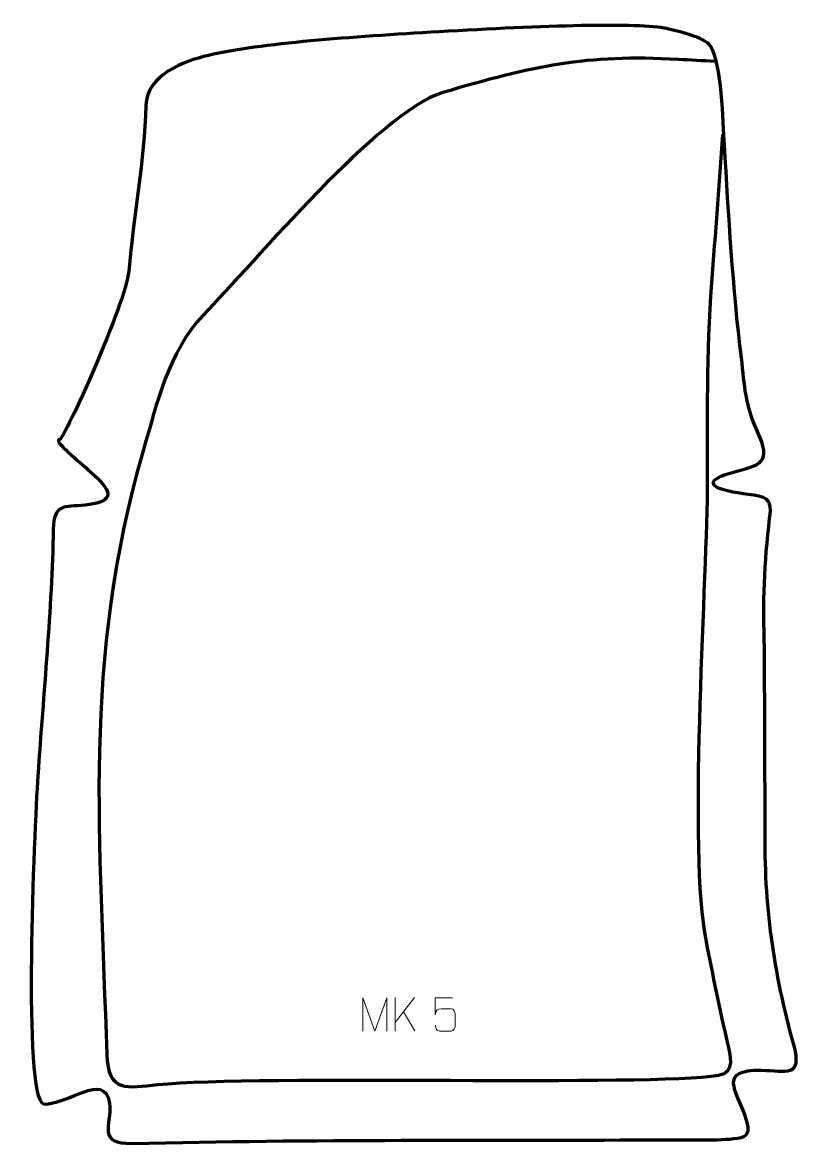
# Model space of a CAD drawing. Header units: millimetres. Extents: x -300 to 282, y -399 to 437.
import ezdxf

# ---------------------------------------------------------------- set-up
doc = ezdxf.new("R2010")
doc.units = ezdxf.units.MM
doc.header["$MEASUREMENT"] = 0
for name, color, linetype in [('layer 1', 7, 'Continuous'), ('layer 2', 7, 'Continuous'), ('layer 3', 7, 'Continuous')]:
    doc.layers.add(name, color=color, linetype=linetype)

msp = doc.modelspace()

# ---------------------------------------------------------------- linework, layer by layer
at = {"layer": 'layer 1', "color": 250, "lineweight": 9}
for points, knots in [([(-45.926, -315.4086), (-45.926, -315.4086), (-45.926, -290.4507), (-45.926, -290.4507), (-45.926, -290.4507), (-45.926, -290.4507), (-37.0009, -315.4086), (-37.0009, -315.4086), (-37.0009, -315.4086), (-37.0009, -315.4086), (-28.241, -290.4512), (-28.241, -290.4512), (-28.241, -290.4512), (-28.241, -290.4512), (-28.241, -315.4086), (-28.241, -315.4086)], [0, 0, 0, 0, 0.2, 0.2, 0.2, 0.2, 0.4, 0.4, 0.4, 0.4, 0.6, 0.6, 0.6, 0.6, 1, 1, 1, 1]), ([(20.8696, -290.4483), (20.8696, -290.4483), (8.0179, -290.4483), (8.0179, -290.4483), (8.0179, -290.4483), (8.0182, -294.6789), (8.0182, -298.9098), (8.0179, -303.141), (8.0179, -303.141), (8.0176, -299.8309), (9.6486, -298.7591), (12.4606, -298.6986), (12.4606, -298.6986), (14.9002, -298.6983), (17.3397, -298.6983), (19.7789, -298.6986), (19.7789, -298.6986), (21.4287, -298.6918), (22.9036, -301.0723), (22.9321, -303.141), (22.9321, -303.141), (22.9318, -305.7283), (22.9318, -308.3159), (22.9321, -310.9036), (22.9321, -310.9036), (22.9783, -312.863), (21.4789, -315.2993), (19.853, -315.3578), (19.853, -315.3578), (17.8965, -315.3575), (13.0015, -315.3575), (11.0445, -315.3578), (11.0445, -315.3578), (9.199, -315.3666), (8.0919, -313.4018), (8.0711, -310.8507)], [0, 0, 0, 0, 0.1, 0.1, 0.1, 0.1, 0.2, 0.2, 0.2, 0.2, 0.3, 0.3, 0.3, 0.3, 0.4, 0.4, 0.4, 0.4, 0.5, 0.5, 0.5, 0.5, 0.6, 0.6, 0.6, 0.6, 0.7, 0.7, 0.7, 0.7, 0.8, 0.8, 0.8, 0.8, 1, 1, 1, 1])]:
    msp.add_open_spline(points, degree=3, knots=knots, dxfattribs=at)
for points in [[(-21.8753, -290.4263), (-21.8753, -290.4263), (-21.8753, -315.3799), (-21.8753, -315.3799)], [(-7.4991, -290.4263), (-7.4991, -290.4263), (-21.8753, -309.066), (-21.8753, -309.066)], [(-7.1738, -315.2841), (-7.1738, -315.2841), (-15.6443, -300.9705), (-15.6443, -300.9705)]]:
    msp.add_open_spline(points, degree=3, dxfattribs=at)
at = {"layer": 'layer 2', "color": 140, "lineweight": 158}
msp.add_open_spline([(216.3099, 407.7136), (207.3063, 408.2039), (198.3027, 408.6942), (189.2991, 409.1844), (189.2991, 409.1844), (119.4148, 413.0477), (81.4823, 404.348), (12.8875, 384.3286), (12.8875, 384.3286), (-33.631, 369.7503), (-127.4333, 257.5949), (-164.9834, 218.6184), (-164.9834, 218.6184), (-191.1839, 190.7787), (-199.4348, 152.9806), (-209.5653, 118.2195), (-209.5653, 118.2195), (-255.5959, -39.7262), (-241.8575, -172.5879), (-236.9703, -332.6695), (-236.9703, -332.6695), (-236.0849, -361.6698), (-221.507, -357.5713), (-198.9455, -355.2739), (-198.9455, -355.2739), (-123.0026, -347.5409), (167.9924, -356.7618), (219.1949, -348.1944), (219.1949, -348.1944), (232.2285, -346.0136), (228.1295, -333.7085), (225.8308, -323.6258), (225.8308, -323.6258), (220.2321, -298.8844), (215.0574, -273.5514), (210.0892, -248.6612), (210.0892, -248.6612), (196.5166, -180.6615), (210.1264, 10.2853), (210.9517, 88.0305), (210.9517, 88.0305), (210.9517, 140.7776), (210.2557, 189.8615), (214.1988, 242.5209), (214.1988, 242.5209), (216.9608, 279.4064), (219.7227, 316.2918), (222.4846, 353.1773)], degree=3, knots=[0, 0, 0, 0, 0.07692308, 0.07692308, 0.07692308, 0.07692308, 0.15384615, 0.15384615, 0.15384615, 0.15384615, 0.23076923, 0.23076923, 0.23076923, 0.23076923, 0.30769231, 0.30769231, 0.30769231, 0.30769231, 0.38461538, 0.38461538, 0.38461538, 0.38461538, 0.46153846, 0.46153846, 0.46153846, 0.46153846, 0.53846154, 0.53846154, 0.53846154, 0.53846154, 0.61538462, 0.61538462, 0.61538462, 0.61538462, 0.69230769, 0.69230769, 0.69230769, 0.69230769, 0.76923077, 0.76923077, 0.76923077, 0.76923077, 0.84615385, 0.84615385, 0.84615385, 0.84615385, 1, 1, 1, 1], dxfattribs=at)
at = {"layer": 'layer 3', "color": 242, "lineweight": 158}
msp.add_open_spline([(180.6102, 432.1683), (188.3063, 430.3859), (208.6867, 425.765), (213.1854, 419.1151), (213.1854, 419.1151), (221.4985, 406.8268), (222.5287, 362.2057), (223.539, 345.6171), (223.539, 345.6171), (226.7211, 293.3729), (229.7227, 238.5079), (236.2482, 186.7291), (236.2482, 186.7291), (238.8973, 164.6096), (238.6705, 152.8677), (248.2175, 131.8359), (248.2175, 131.8359), (258.7804, 108.1471), (251.5907, 107.1633), (228.6952, 101.0105), (228.6952, 101.0105), (225.0433, 100.0292), (208.2453, 95.1093), (218.4048, 89.7791), (218.4048, 89.7791), (227.9883, 85.9275), (239.1528, 85.4709), (249.1961, 83.4885), (249.1961, 83.4885), (258.6857, 81.6155), (258.3014, 75.564), (257.268, 67.0301), (257.268, 67.0301), (253.2483, 33.8344), (252.1111, 3.6131), (253.4566, -29.6105), (253.4566, -29.6105), (253.4566, -29.6105), (253.9859, -163.2252), (253.9859, -163.2252), (253.9859, -163.2252), (253.0891, -222.2893), (260.0173, -269.6475), (275.4448, -326.3252), (275.4448, -326.3252), (281.8098, -349.709), (269.6701, -345.3046), (251.0724, -344.4296), (251.0724, -344.4296), (218.5556, -344.4177), (232.3313, -358.9432), (239.3261, -379.3341), (239.3261, -379.3341), (243.6011, -391.7965), (240.3635, -394.2862), (233.5402, -395.1977), (233.5402, -395.1977), (217.9671, -397.2778), (199.4405, -396.2554), (183.4774, -396.3739), (183.4774, -396.3739), (49.9894, -397.2005), (-84.8578, -395.7267), (-218.104, -399.2423), (-218.104, -399.2423), (-244.3821, -398.9295), (-233.4616, -386.9306), (-234.7734, -368.8792), (-234.7734, -368.8792), (-236.9265, -356.6088), (-244.2066, -357.4417), (-254.3943, -360.8694), (-254.3943, -360.8694), (-260.7211, -362.9981), (-278.559, -371.3218), (-284.1795, -369.5287), (-284.1795, -369.5287), (-299.8041, -364.5441), (-291.0312, -165.7218), (-288.2878, -124.9809), (-288.2878, -124.9809), (-284.1422, -63.4195), (-277.9171, -0.5131), (-276.7942, 59.053), (-276.7942, 59.053), (-276.447, 77.4758), (-269.554, 75.5181), (-253.023, 76.7909), (-253.023, 76.7909), (-224.9971, 80.0832), (-237.4372, 91.0871), (-251.2491, 103.7769), (-251.2491, 103.7769), (-256.0669, 108.2032), (-277.8071, 125.1375), (-272.0926, 125.7534), (-272.0926, 125.7534), (-268.6631, 126.123), (-222.7013, 227.374), (-220.5477, 251.4085), (-220.5477, 251.4085), (-216.8521, 292.6545), (-208.9218, 333.8248), (-207.6806, 374.965), (-207.6806, 374.965), (-206.9973, 397.6113), (-180.1505, 407.7767), (-161.101, 412.224), (-161.101, 412.224), (-122.069, 421.3363), (-54.4982, 425.9902), (10.7115, 429.807), (10.7115, 429.807), (87.2557, 434.2872), (160.547, 436.8148), (180.6102, 432.1683)], degree=3, knots=[0, 0, 0, 0, 0.03333333, 0.03333333, 0.03333333, 0.03333333, 0.06666667, 0.06666667, 0.06666667, 0.06666667, 0.1, 0.1, 0.1, 0.1, 0.13333333, 0.13333333, 0.13333333, 0.13333333, 0.16666667, 0.16666667, 0.16666667, 0.16666667, 0.2, 0.2, 0.2, 0.2, 0.23333333, 0.23333333, 0.23333333, 0.23333333, 0.26666667, 0.26666667, 0.26666667, 0.26666667, 0.3, 0.3, 0.3, 0.3, 0.33333333, 0.33333333, 0.33333333, 0.33333333, 0.36666667, 0.36666667, 0.36666667, 0.36666667, 0.4, 0.4, 0.4, 0.4, 0.43333333, 0.43333333, 0.43333333, 0.43333333, 0.46666667, 0.46666667, 0.46666667, 0.46666667, 0.5, 0.5, 0.5, 0.5, 0.53333333, 0.53333333, 0.53333333, 0.53333333, 0.56666667, 0.56666667, 0.56666667, 0.56666667, 0.6, 0.6, 0.6, 0.6, 0.63333333, 0.63333333, 0.63333333, 0.63333333, 0.66666667, 0.66666667, 0.66666667, 0.66666667, 0.7, 0.7, 0.7, 0.7, 0.73333333, 0.73333333, 0.73333333, 0.73333333, 0.76666667, 0.76666667, 0.76666667, 0.76666667, 0.8, 0.8, 0.8, 0.8, 0.83333333, 0.83333333, 0.83333333, 0.83333333, 0.86666667, 0.86666667, 0.86666667, 0.86666667, 0.9, 0.9, 0.9, 0.9, 0.93333333, 0.93333333, 0.93333333, 0.93333333, 1, 1, 1, 1], dxfattribs=at)

doc.saveas('drawing.dxf')
